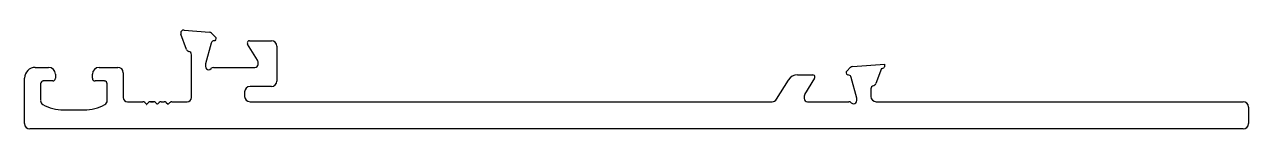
# Model space of a CAD drawing. Extents: x -53 to 60, y 9 to 18.
import ezdxf

# ---------------------------------------------------------------- set-up
doc = ezdxf.new("R2010")
doc.units = 0
doc.layers.add('1', color=7, linetype='CONTINUOUS')

msp = doc.modelspace()

# ---------------------------------------------------------------- linework, layer by layer
at = {"layer": '1', "linetype": 'CONTINUOUS'}
for p, q in [((-38.41, 15.93), (-38.93, 17.34)), ((-38.62, 17.74), (-36.25, 17.53)), ((-36.07, 17.44), (-35.7, 17.08)), ((-36.12, 16.5), (-36.63, 14.58)), ((-35.79, 16.75), (-35.9, 16.72)), ((-31.79, 14.92), (-32.71, 16.43)), ((-32.54, 16.74), (-30.49, 16.74)), ((-29.99, 16.24), (-29.99, 12.98)), ((-37.94, 11.46), (-37.94, 15.44)), ((-52.48, 14.26), (-51.24, 14.26)), ((-46.53, 14.26), (-44.79, 14.26)), ((-44.29, 13.76), (-44.29, 11.46)), ((-36.64, 14.5), (-36.64, 14.34)), ((-35.9, 14.24), (-32.04, 14.24)), ((-31.74, 14.54), (-31.74, 14.76)), ((23.06, 13.9), (23.42, 14.27)), ((23.6, 14.35), (26.59, 14.56)), ((26.28, 14.16), (25.76, 12.75)), ((-53.48, 9.02), (-53.48, 13.26)), ((-51.98, 12.73), (-51.98, 11.16)), ((-50.86, 12.99), (-51.73, 12.99)), ((-50.61, 13.62), (-50.61, 13.24)), ((-47.16, 13.24), (-47.16, 13.62)), ((-46.04, 12.99), (-46.91, 12.99)), ((-45.79, 11.16), (-45.79, 12.73)), ((16.53, 11.3), (17.62, 13.08)), ((18.47, 13.56), (19.9, 13.56)), ((20.07, 13.26), (19.14, 11.74)), ((23.26, 13.54), (23.14, 13.57)), ((23.99, 11.4), (23.47, 13.32)), ((-32.99, 11.98), (-32.99, 11.56)), ((-30.49, 12.48), (-32.49, 12.48)), ((19.1, 11.58), (19.1, 11.36)), ((25.3, 12.26), (25.3, 11.56)), ((-49.85, 10.3), (-47.92, 10.3)), ((-43.89, 11.06), (-42.47, 11.06)), ((-42.47, 11.06), (-42.47, 11.06)), ((-42.47, 11.06), (-42.47, 11.06)), ((-42.29, 10.99), (-42.12, 10.82)), ((-42.11, 10.82), (-41.94, 10.99)), ((-41.76, 11.06), (-41.47, 11.06)), ((-41.47, 11.06), (-41.76, 11.06)), ((-41.76, 11.06), (-41.47, 11.06)), ((-41.47, 11.06), (-41.76, 11.06)), ((-41.76, 11.06), (-41.47, 11.06)), ((-41.29, 10.99), (-41.12, 10.82)), ((-41.11, 10.82), (-40.94, 10.99)), ((-40.76, 11.06), (-40.47, 11.06)), ((-40.29, 10.99), (-40.12, 10.82)), ((-40.11, 10.82), (-39.94, 10.99)), ((-39.76, 11.06), (-38.34, 11.06)), ((-32.49, 11.06), (16.1, 11.06)), ((19.4, 11.06), (23.25, 11.06)), ((24, 11.16), (24, 11.32)), ((25.8, 11.06), (59.96, 11.06)), ((60.46, 10.56), (60.46, 9.02)), ((59.96, 8.52), (-52.98, 8.52))]:
    msp.add_line(p, q, dxfattribs=at)
for centre, radius, start, end in [((-38.64, 17.44), 0.3, 85, 200), ((-36.28, 17.23), 0.3, 45, 85), ((-35.83, 16.43), 0.3, 105, 165), ((-35.84, 16.94), 0.2, 285, 360), ((-35.84, 16.94), 0.2, 0, 45), ((-32.54, 16.54), 0.2, 90, 180), ((-32.54, 16.54), 0.2, 180, 211.4), ((-30.49, 16.24), 0.5, 0, 90), ((-38.13, 16.03), 0.3, 200, 259.0957), ((-38.24, 15.44), 0.3, 0, 79.0957), ((-32.04, 14.76), 0.3, 360, 31.4), ((-52.48, 13.26), 1, 90, 180), ((-51.24, 13.62), 0.635, 0, 90), ((-46.53, 13.62), 0.635, 90, 180), ((-44.79, 13.76), 0.5, 0, 90), ((-36.34, 14.5), 0.3, 165, 180), ((-36.34, 14.34), 0.3, 180, 270), ((-36.34, 14.34), 0.3, 270, 318.1897), ((-35.9, 13.94), 0.3, 90, 138.1897), ((-32.04, 14.54), 0.3, 270, 360), ((23.2, 13.76), 0.2, 135, 180), ((23.2, 13.76), 0.2, 180, 255), ((23.63, 14.05), 0.3, 95, 135), ((26.31, 14.46), 0.304, 264.7909, 19.0047), ((-51.73, 12.73), 0.254, 90, 180), ((-50.86, 13.24), 0.25, 270, 360), ((-46.91, 13.24), 0.25, 180, 270), ((-46.04, 12.73), 0.254, 0, 90), ((-30.49, 12.98), 0.5, 270, 360), ((18.47, 12.56), 1, 90, 148.6), ((19.9, 13.36), 0.2, 0, 90), ((19.9, 13.36), 0.2, 328.6, 360), ((23.18, 13.25), 0.3, 15, 75), ((25.6, 12.26), 0.3, 100.9043, 180), ((25.48, 12.85), 0.3, 280.9043, 340), ((-43.89, 11.46), 0.396, 180, 270), ((-38.34, 11.46), 0.396, 270, 0), ((-32.49, 11.98), 0.5, 90, 180), ((-32.49, 11.56), 0.5, 180, 270), ((19.4, 11.58), 0.3, 148.6, 180), ((23.7, 11.32), 0.3, 360, 15), ((25.8, 11.56), 0.5, 180, 270), ((-51.57, 11.16), 0.414, 180.6305, 240.2102), ((-49.85, 14.26), 3.96, 240.8401, 270), ((-47.92, 14.26), 3.96, 270, 299.1592), ((-46.19, 11.16), 0.406, 299.1629, 360), ((-42.47, 10.81), 0.25, 45, 90), ((-42.11, 10.82), 0.008, 225, 315), ((-41.76, 10.81), 0.25, 90, 135), ((-41.47, 10.81), 0.25, 45, 90), ((-41.11, 10.82), 0.008, 225, 315), ((-40.76, 10.81), 0.25, 90, 135), ((-40.47, 10.81), 0.25, 45, 90), ((-40.11, 10.82), 0.008, 225, 315), ((-39.76, 10.81), 0.25, 90, 135), ((16.1, 11.56), 0.5, 270, 328.6), ((19.4, 11.36), 0.3, 180, 270), ((23.25, 10.76), 0.3, 41.8103, 90), ((23.7, 11.16), 0.3, 221.8103, 270), ((23.7, 11.16), 0.3, 270, 360), ((59.96, 10.56), 0.5, 0, 90), ((-52.98, 9.02), 0.5, 180, 270), ((59.96, 9.02), 0.5, 270, 0)]:
    msp.add_arc(centre, radius, start, end, dxfattribs=at)

doc.saveas('drawing.dxf')
